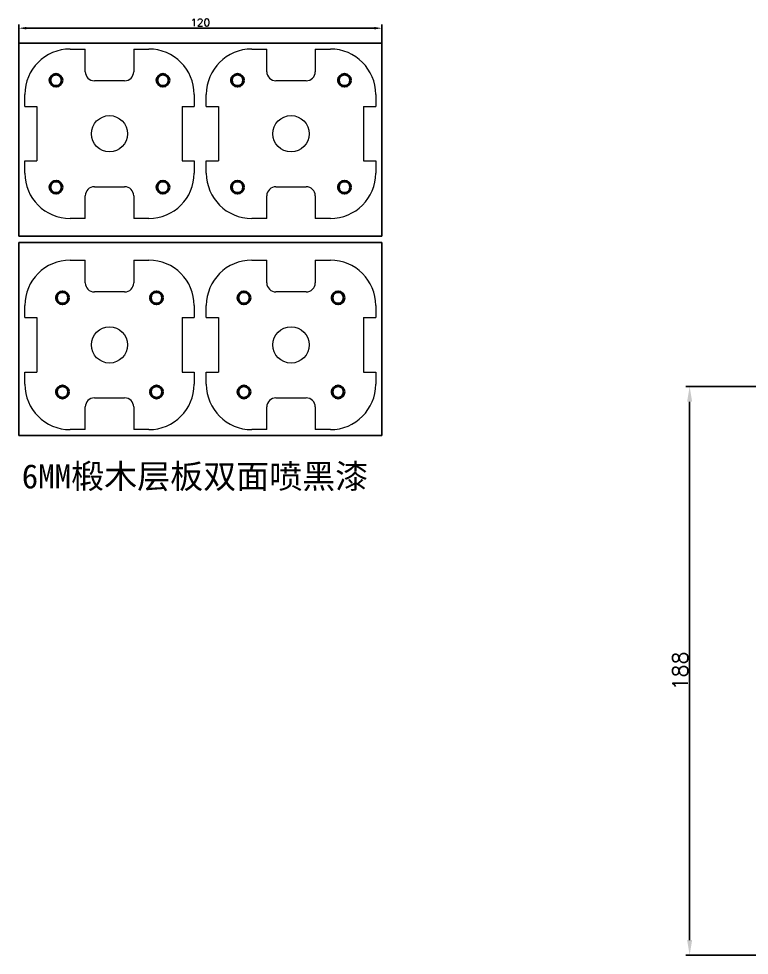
# Model space of a CAD drawing. Header units: millimetres. Extents: x 1774 to 2472, y 1292 to 1762.
# Drawn here: x 1774 to 2015.5, y 1362.2 to 1671.8 of the extents above; entities that cross this region are included whole.
import ezdxf

# ---------------------------------------------------------------- set-up
doc = ezdxf.new("R2010")
doc.units = ezdxf.units.MM
doc.layers.add('1粗实线', color=255, linetype='Continuous', lineweight=50)
doc.layers.add('6标注层', color=3, linetype='Continuous', lineweight=25)
doc.styles.get("Standard").update_dxf_attribs({"font": 'txt', "bigfont": 'gbcbig.shx'})
doc.dimstyles.new('ISO-25', dxfattribs={"dimtxt": 2.5, "dimasz": 2.5, "dimexe": 1.25, "dimexo": 0, "dimtad": 1, "dimtoh": 1, "dimdsep": 46, "dimtxsty": 'Standard', "dimcen": 2.5, "dimadec": 0, "dimazin": 0, "dimtfac": 1, "dimtmove": 0, "dimatfit": 3, "dimfxl": 1, "dimarcsym": 0})

# ---------------------------------------------------------------- blocks, each defined once
blk = doc.blocks.new('*D7')
at = {"layer": '6标注层', "color": 0, "lineweight": -2}
for p, q in [((2037.5, 1550.21), (1994.55, 1550.21)), ((1995.8, 1545.21), (1995.8, 1367.21)), ((2037.5, 1362.21), (1994.55, 1362.21))]:
    blk.add_line(p, q, dxfattribs=at)
at = {"layer": '6标注层', "color": 0}
for points in [[(1994.97, 1545.21), (1996.63, 1545.21), (1995.8, 1550.21)], [(1994.97, 1367.21), (1996.63, 1367.21), (1995.8, 1362.21)]]:
    blk.add_solid(points, dxfattribs=at)
at = {"layer": 'Defpoints', "color": 0}
for p in [(2037.5, 1550.21), (1995.8, 1362.21), (2037.5, 1362.21)]:
    blk.add_point(p, dxfattribs=at)
at = {"layer": '6标注层', "color": 0, "insert": (1992.68, 1456.21), "char_height": 5, "attachment_point": 5, "rotation": 90}
blk.add_mtext('188', dxfattribs=at)

msp = doc.modelspace()

# ---------------------------------------------------------------- linework, layer by layer
at = {"layer": '1粗实线', "lineweight": 18}
for p, q in [((1791.042, 1661.772), (1796.042, 1661.772)), ((1796.042, 1654.272), (1796.042, 1661.772)), ((1812.042, 1661.772), (1812.042, 1654.272)), ((1812.042, 1661.772), (1817.042, 1661.772)), ((1851.042, 1661.772), (1856.042, 1661.772)), ((1856.042, 1654.272), (1856.042, 1661.772)), ((1872.042, 1661.772), (1872.042, 1654.272)), ((1872.042, 1661.772), (1877.042, 1661.772)), ((1809.042, 1651.272), (1799.042, 1651.272)), ((1869.042, 1651.272), (1859.042, 1651.272)), ((1776.042, 1642.772), (1776.042, 1646.772)), ((1832.042, 1646.772), (1832.042, 1642.772)), ((1836.042, 1642.772), (1836.042, 1646.772)), ((1892.042, 1646.772), (1892.042, 1642.772)), ((1776.042, 1642.772), (1780.042, 1642.772)), ((1780.042, 1642.772), (1780.042, 1624.772)), ((1828.042, 1642.772), (1832.042, 1642.772)), ((1828.042, 1642.772), (1828.042, 1624.772)), ((1836.042, 1642.772), (1840.042, 1642.772)), ((1840.042, 1642.772), (1840.042, 1624.772)), ((1888.042, 1642.772), (1892.042, 1642.772)), ((1888.042, 1642.772), (1888.042, 1624.772)), ((1776.042, 1624.772), (1780.042, 1624.772)), ((1776.042, 1620.772), (1776.042, 1624.772)), ((1828.042, 1624.772), (1832.042, 1624.772)), ((1832.042, 1624.772), (1832.042, 1620.772)), ((1836.042, 1624.772), (1840.042, 1624.772)), ((1836.042, 1620.772), (1836.042, 1624.772)), ((1888.042, 1624.772), (1892.042, 1624.772)), ((1892.042, 1624.772), (1892.042, 1620.772)), ((1799.042, 1616.272), (1809.042, 1616.272)), ((1859.042, 1616.272), (1869.042, 1616.272)), ((1796.042, 1605.772), (1796.042, 1613.272)), ((1812.042, 1613.272), (1812.042, 1605.772)), ((1856.042, 1605.772), (1856.042, 1613.272)), ((1872.042, 1613.272), (1872.042, 1605.772)), ((1796.042, 1605.772), (1791.042, 1605.772)), ((1817.042, 1605.772), (1812.042, 1605.772)), ((1856.042, 1605.772), (1851.042, 1605.772)), ((1877.042, 1605.772), (1872.042, 1605.772)), ((1791.042, 1591.98), (1796.042, 1591.98)), ((1796.042, 1584.48), (1796.042, 1591.98)), ((1812.042, 1591.98), (1812.042, 1584.48)), ((1812.042, 1591.98), (1817.042, 1591.98)), ((1851.042, 1591.98), (1856.042, 1591.98)), ((1856.042, 1584.48), (1856.042, 1591.98)), ((1872.042, 1591.98), (1872.042, 1584.48)), ((1872.042, 1591.98), (1877.042, 1591.98)), ((1809.042, 1581.48), (1799.042, 1581.48)), ((1869.042, 1581.48), (1859.042, 1581.48)), ((1776.042, 1572.98), (1776.042, 1576.98)), ((1832.042, 1576.98), (1832.042, 1572.98)), ((1836.042, 1572.98), (1836.042, 1576.98)), ((1892.042, 1576.98), (1892.042, 1572.98)), ((1776.042, 1572.98), (1780.042, 1572.98)), ((1780.042, 1572.98), (1780.042, 1554.98)), ((1828.042, 1572.98), (1832.042, 1572.98)), ((1828.042, 1572.98), (1828.042, 1554.98)), ((1836.042, 1572.98), (1840.042, 1572.98)), ((1840.042, 1572.98), (1840.042, 1554.98)), ((1888.042, 1572.98), (1892.042, 1572.98)), ((1888.042, 1572.98), (1888.042, 1554.98)), ((1776.042, 1554.98), (1780.042, 1554.98)), ((1776.042, 1550.98), (1776.042, 1554.98)), ((1828.042, 1554.98), (1832.042, 1554.98)), ((1832.042, 1554.98), (1832.042, 1550.98)), ((1836.042, 1554.98), (1840.042, 1554.98)), ((1836.042, 1550.98), (1836.042, 1554.98)), ((1888.042, 1554.98), (1892.042, 1554.98)), ((1892.042, 1554.98), (1892.042, 1550.98)), ((1799.042, 1546.48), (1809.042, 1546.48)), ((1859.042, 1546.48), (1869.042, 1546.48)), ((1796.042, 1535.98), (1796.042, 1543.48)), ((1812.042, 1543.48), (1812.042, 1535.98)), ((1856.042, 1535.98), (1856.042, 1543.48)), ((1872.042, 1543.48), (1872.042, 1535.98)), ((1796.042, 1535.98), (1791.042, 1535.98)), ((1817.042, 1535.98), (1812.042, 1535.98)), ((1856.042, 1535.98), (1851.042, 1535.98)), ((1877.042, 1535.98), (1872.042, 1535.98))]:
    msp.add_line(p, q, dxfattribs=at)
at = {"layer": '1粗实线'}
for centre in [(1786.364, 1651.449), (1821.719, 1651.449), (1846.364, 1651.449), (1881.719, 1651.449), (1786.364, 1616.094), (1821.719, 1616.094), (1846.364, 1616.094), (1881.719, 1616.094), (1788.485, 1579.537), (1819.598, 1579.537), (1848.485, 1579.537), (1879.598, 1579.537), (1788.485, 1548.424), (1819.598, 1548.424), (1848.485, 1548.424), (1879.598, 1548.424)]:
    msp.add_circle(centre, 2, dxfattribs=at)
at = {"layer": '1粗实线', "lineweight": 18}
for centre in [(1804.042, 1633.772), (1864.042, 1633.772), (1804.042, 1563.98), (1864.042, 1563.98)]:
    msp.add_circle(centre, 6, dxfattribs=at)
for centre, radius, start, end in [((1791.042, 1646.772), 15, 90, 180), ((1817.042, 1646.772), 15, 0, 90), ((1851.042, 1646.772), 15, 90, 180), ((1877.042, 1646.772), 15, 0, 90), ((1799.042, 1654.272), 3, 180, 270), ((1809.042, 1654.272), 3, 270, 0), ((1859.042, 1654.272), 3, 180, 270), ((1869.042, 1654.272), 3, 270, 0), ((1791.042, 1620.772), 15, 180, 270), ((1817.042, 1620.772), 15, 270, 0), ((1851.042, 1620.772), 15, 180, 270), ((1877.042, 1620.772), 15, 270, 0), ((1799.042, 1613.272), 3, 90, 180), ((1809.042, 1613.272), 3, 0, 90), ((1859.042, 1613.272), 3, 90, 180), ((1869.042, 1613.272), 3, 0, 90), ((1791.042, 1576.98), 15, 90, 180), ((1817.042, 1576.98), 15, 0, 90), ((1851.042, 1576.98), 15, 90, 180), ((1877.042, 1576.98), 15, 0, 90), ((1799.042, 1584.48), 3, 180, 270), ((1809.042, 1584.48), 3, 270, 0), ((1859.042, 1584.48), 3, 180, 270), ((1869.042, 1584.48), 3, 270, 0), ((1791.042, 1550.98), 15, 180, 270), ((1817.042, 1550.98), 15, 270, 0), ((1851.042, 1550.98), 15, 180, 270), ((1877.042, 1550.98), 15, 270, 0), ((1799.042, 1543.48), 3, 90, 180), ((1809.042, 1543.48), 3, 0, 90), ((1859.042, 1543.48), 3, 90, 180), ((1869.042, 1543.48), 3, 0, 90)]:
    msp.add_arc(centre, radius, start, end, dxfattribs=at)
at = {"layer": '6标注层'}
for p, q in [((1774.042, 1663.772), (1774.042, 1669.92)), ((1776.542, 1668.67), (1891.542, 1668.67)), ((1894.042, 1663.772), (1894.042, 1669.92)), ((1774.042, 1663.772), (1774.042, 1599.876)), ((1774.042, 1663.772), (1894.042, 1663.772)), ((1894.042, 1663.772), (1894.042, 1599.876)), ((1774.042, 1599.876), (1894.042, 1599.876)), ((1774.042, 1597.876), (1774.042, 1533.98)), ((1774.042, 1597.876), (1894.042, 1597.876)), ((1894.042, 1597.876), (1894.042, 1533.98)), ((1774.042, 1533.98), (1894.042, 1533.98))]:
    msp.add_line(p, q, dxfattribs=at)
for points in [[(1776.542, 1669.087), (1776.542, 1668.253), (1774.042, 1668.67)], [(1891.542, 1669.087), (1891.542, 1668.253), (1894.042, 1668.67)]]:
    msp.add_solid(points, dxfattribs=at)

# ---------------------------------------------------------------- texts
at = {"layer": '1粗实线', "insert": (1775.039, 1524.537), "char_height": 8, "width": 162.64209, "attachment_point": 1}
msp.add_mtext('{\\fSimSun|b0|i0|c134|p2;6MM椴木层板双面喷黑漆}', dxfattribs=at)
at = {"layer": '6标注层', "insert": (1834.042, 1670.545), "char_height": 2.5, "attachment_point": 5}
msp.add_mtext('120', dxfattribs=at)

# ---------------------------------------------------------------- dimensions: what is measured, and where the dimension line sits
at = {"layer": '6标注层'}
dim = msp.add_linear_dim(base=(1995.802, 1362.214), p1=(2037.497, 1550.211), p2=(2037.497, 1362.214), angle=90, dimstyle='ISO-25', override={"dimtxt": 5, "dimasz": 5}, dxfattribs=at)
dim.commit()
dim.dimension.update_dxf_attribs({"geometry": '*D7', "text_midpoint": (1992.677, 1456.212)})

doc.saveas('drawing.dxf')
